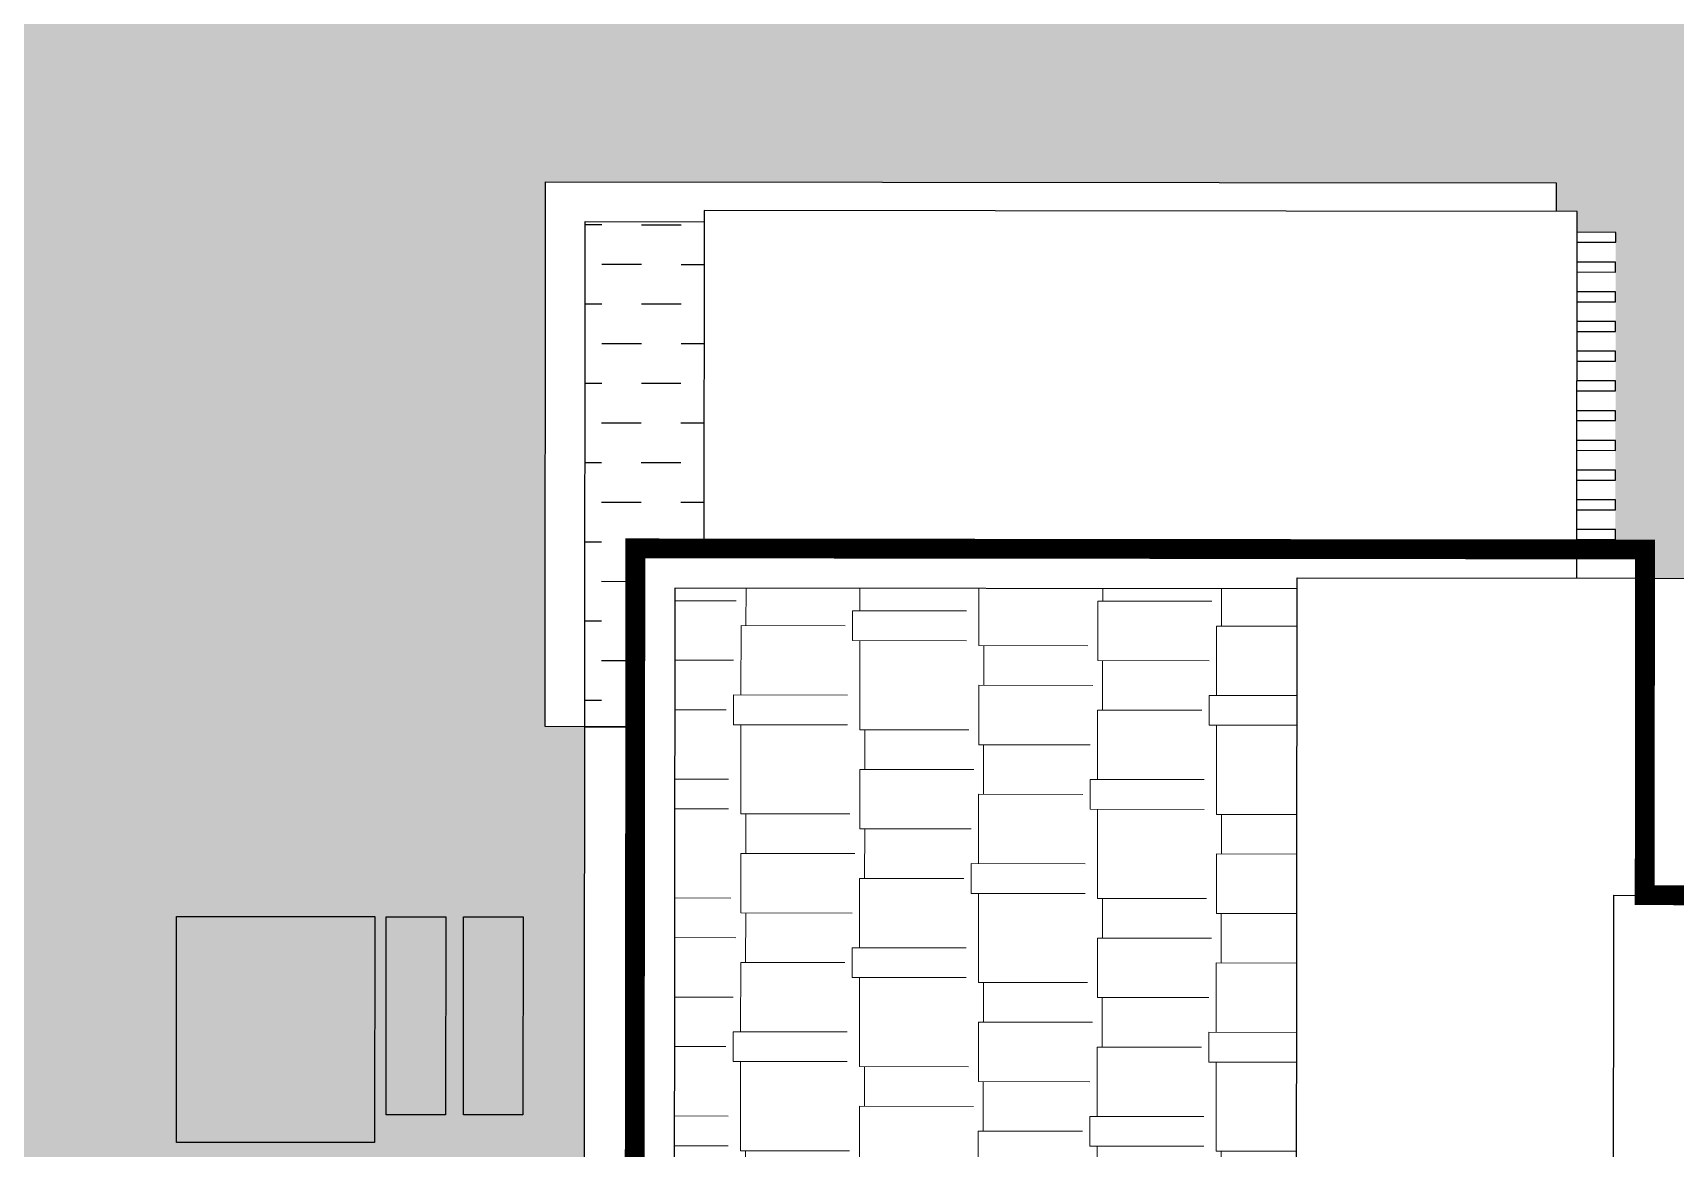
# Model space of a CAD drawing. Header units: millimetres. Extents: x -1030105 to 906887, y -616134 to 1220667.
# Drawn here: x -729133 to -720846, y -459020 to -453391 of the extents above; entities that cross this region are included whole.
import ezdxf

# ---------------------------------------------------------------- set-up
doc = ezdxf.new("R2010")
doc.units = ezdxf.units.MM
doc.header["$MEASUREMENT"] = 0
doc.linetypes.add('HIDDEN', pattern=[9.525, 6.35, -3.175])
doc.layers.get('Defpoints').update_dxf_attribs({"color": 1})
doc.layers.add('+ toa do mong', color=7, linetype='Continuous', true_color=0xfa1a05)
for name, color, linetype, lineweight in [('240930  KHU B- TMB gời inno$0$1. I-FURN', 252, 'Continuous', 18), ('240930  KHU B- TMB gời inno$0$A-WALL', 1, 'Continuous', 30), ('GFA', 6, 'Continuous', 0), ('HATCH', 8, 'Continuous', 5)]:
    doc.layers.add(name, color=color, linetype=linetype, lineweight=lineweight)
for name, color, linetype in [('240930  KHU B- TMB gời inno$0$DA-WALL-LOW', 1, 'Continuous'), ('240930  KHU B- TMB gời inno$0$XREF_LBC_ZONE B_BEACH VILLA 22 11 11$0$DA-FLOR-PATT', 251, 'Continuous'), ('DA-LANS-TREE', 7, 'Continuous')]:
    doc.layers.add(name, color=color, linetype=linetype)
doc.layers.add('TMB-KHU B-XREF$0$GRASS', color=95, linetype='Continuous', lineweight=0, transparency=0.6)

# ---------------------------------------------------------------- blocks, each defined once
blk = doc.blocks.new('240930  KHU B- TMB gời inno$0$sdwsedwe')
at = {"layer": 'GFA', "true_color": 0x8c7854}
h = blk.add_hatch(dxfattribs=at)
h.set_pattern_fill('DOLMIT', color=35, scale=0.463266, angle=180)
h.set_pattern_definition([(180, (-258403.98927, -65107.98811), (4e-17, -0.115816588506), []), (225, (-258403.98927, -65107.9881), (0.23163317662, -0.23163317662), [0.1637893902, -0.32757878043])])
edge = h.paths.add_edge_path()
edge.add_line((44679.3, -221718.7), (54301.8, -221718.7))
edge.add_line((54301.8, -221718.7), (54301.8, -217218.7))
edge.add_line((54301.8, -217218.7), (56645.6, -217218.7))
edge.add_line((56645.6, -217218.7), (56645.6, -218160.7))
edge.add_line((56645.6, -218160.7), (60945.6, -218160.7))
edge.add_line((60945.6, -218160.7), (60945.6, -221518.7))
edge.add_line((60945.6, -221518.7), (57845.6, -221518.7))
edge.add_line((57845.6, -221518.7), (57845.6, -224918.7))
edge.add_line((57845.6, -224918.7), (44679.3, -224918.7))
edge.add_line((44679.3, -224918.7), (44679.3, -221718.7))
blk = doc.blocks.new('240930  KHU B- TMB gời inno$0$MANSION ROOF PLAN')
at = {"color": 0}
blk.add_blockref('240930  KHU B- TMB gời inno$0$sdwsedwe', (-58302.9, 203026.7), dxfattribs=at)
blk = doc.blocks.new('240930  KHU B- TMB gời inno$0$sdfdfedfre r')
at = {"color": 252}
blk.add_wipeout([(19993.0741, -1639.2517), (20007.3321, -1639.2517), (20007.3321, -1644.7517), (20005.2741, -1644.7517), (20005.2741, -1658.868), (20006.4741, -1658.868), (20006.4741, -1666.468), (20005.2741, -1666.4681), (20005.2741, -1684.2681), (20005.4741, -1684.2681), (20005.4741, -1687.018), (20000.3741, -1687.018), (20000.3741, -1684.268), (20000.2739, -1684.268), (20000.2739, -1686.768), (20000.0741, -1686.768), (20000.0741, -1680.8676), (19998.0741, -1680.8676), (19998.0741, -1681.3991), (19998.5741, -1681.3991), (19998.5741, -1681.8991), (19995.5741, -1681.8991), (19995.5741, -1682.168), (19992.7741, -1682.168), (19992.774, -1679.9673), (19992.5743, -1679.9673), (19992.5741, -1658.868), (19993.0741, -1658.868)], dxfattribs=at).dxf.layer = '240930  KHU B- TMB gời inno$0$A-WALL'
at = {"layer": '240930  KHU B- TMB gời inno$0$XREF_LBC_ZONE B_BEACH VILLA 22 11 11$0$DA-FLOR-PATT'}
h = blk.add_hatch(dxfattribs=at)
h.set_pattern_fill('DASH', color=153, scale=1.6)
h.set_pattern_definition([(360, (20056.98209, -1919.272), (0.2, 0.2), [0.2, -0.2])])
h.paths.add_polyline_path([(20002.5741, -1684.818), (20002.5741, -1686.018), (20001.3741, -1686.018), (20001.3741, -1684.818)], flags=16)
h.paths.add_polyline_path([(20005.2741, -1684.268), (20005.2741, -1686.818), (20000.5741, -1686.818), (20000.5741, -1684.268)])
at = {"layer": '240930  KHU B- TMB gời inno$0$1. I-FURN'}
blk.add_lwpolyline([(20005.2741, -1681.768), (20005.2741, -1684.268), (20000.1741, -1684.268), (20000.1741, -1681.768)], close=True, dxfattribs=at)
at = {"layer": '240930  KHU B- TMB gời inno$0$DA-WALL-LOW', "color": 252}
for points in [[(20002.0239, -1659.8678), (20002.0239, -1658.868), (20006.4741, -1658.868), (20006.4741, -1666.468), (20005.2741, -1666.468), (20005.2741, -1684.268), (20000.1741, -1684.268), (20000.1741, -1681.768), (20000.0741, -1681.768), (20000.0741, -1679.9672)], [(20000.1741, -1682.218), (20000.0741, -1682.218), (20000.0741, -1682.268), (20000.1741, -1682.268)], [(20000.1741, -1682.368), (20000.0741, -1682.368), (20000.0741, -1682.418), (20000.1741, -1682.418)], [(20000.1741, -1682.518), (20000.0741, -1682.518), (20000.0741, -1682.568), (20000.1741, -1682.568)], [(20000.1741, -1682.668), (20000.0741, -1682.668), (20000.0741, -1682.718), (20000.1741, -1682.718)], [(20000.1741, -1682.818), (20000.0741, -1682.818), (20000.0741, -1682.868), (20000.1741, -1682.868)], [(20000.1741, -1682.968), (20000.0741, -1682.968), (20000.0741, -1683.018), (20000.1741, -1683.018)], [(20000.1741, -1683.118), (20000.0741, -1683.118), (20000.0741, -1683.168), (20000.1741, -1683.168)], [(20000.1741, -1683.268), (20000.0741, -1683.268), (20000.0741, -1683.318), (20000.1741, -1683.318)], [(20000.1741, -1683.418), (20000.0741, -1683.418), (20000.0741, -1683.468), (20000.1741, -1683.468)], [(20000.1741, -1683.568), (20000.0741, -1683.568), (20000.0741, -1683.618), (20000.1741, -1683.618)], [(20000.1741, -1683.718), (20000.0741, -1683.718), (20000.0741, -1683.768), (20000.1741, -1683.768)], [(20000.1741, -1683.868), (20000.0741, -1683.868), (20000.0741, -1683.918), (20000.1741, -1683.918)], [(20000.1741, -1684.018), (20000.0741, -1684.018), (20000.0741, -1684.068), (20000.1741, -1684.068)], [(20000.1741, -1684.168), (20000.0741, -1684.168), (20000.0741, -1684.218), (20000.1741, -1684.218)]]:
    blk.add_lwpolyline(points, dxfattribs=at)
for points in [[(20000.0741, -1684.318), (20000.0741, -1684.368), (20000.2741, -1684.368), (20000.2741, -1684.318)], [(20000.0741, -1684.468), (20000.0741, -1684.518), (20000.2741, -1684.518), (20000.2741, -1684.468)], [(20000.0741, -1684.618), (20000.0741, -1684.668), (20000.2741, -1684.668), (20000.2741, -1684.618)], [(20000.0741, -1684.768), (20000.0741, -1684.818), (20000.2741, -1684.818), (20000.2741, -1684.768)], [(20000.0741, -1684.918), (20000.0741, -1684.968), (20000.2741, -1684.968), (20000.2741, -1684.918)], [(20000.0741, -1685.068), (20000.0741, -1685.118), (20000.2741, -1685.118), (20000.2741, -1685.068)], [(20000.0741, -1685.218), (20000.0741, -1685.268), (20000.2741, -1685.268), (20000.2741, -1685.218)], [(20000.0741, -1685.368), (20000.0741, -1685.418), (20000.2741, -1685.418), (20000.2741, -1685.368)], [(20000.0741, -1685.518), (20000.0741, -1685.568), (20000.2741, -1685.568), (20000.2741, -1685.518)], [(20000.0741, -1685.668), (20000.0741, -1685.718), (20000.2741, -1685.718), (20000.2741, -1685.668)], [(20000.0741, -1685.818), (20000.0741, -1685.868), (20000.2741, -1685.868), (20000.2741, -1685.818)], [(20000.0741, -1685.968), (20000.0741, -1686.018), (20000.2741, -1686.018), (20000.2741, -1685.968)], [(20000.0741, -1686.118), (20000.0741, -1686.168), (20000.2741, -1686.168), (20000.2741, -1686.118)], [(20000.0741, -1686.268), (20000.0741, -1686.318), (20000.2741, -1686.318), (20000.2741, -1686.268)], [(20000.0741, -1686.418), (20000.0741, -1686.468), (20000.2741, -1686.468), (20000.2741, -1686.418)], [(20000.0741, -1686.568), (20000.0741, -1686.618), (20000.2741, -1686.618), (20000.2741, -1686.568)], [(20000.0741, -1686.718), (20000.0741, -1686.768), (20000.2741, -1686.768), (20000.2741, -1686.718)]]:
    blk.add_lwpolyline(points, close=True, dxfattribs=at)
at = {"layer": '240930  KHU B- TMB gời inno$0$XREF_LBC_ZONE B_BEACH VILLA 22 11 11$0$DA-FLOR-PATT'}
for points in [[(20007.3321, -1682.1681), (20007.3321, -1683.3081), (20006.3321, -1683.3081), (20006.3321, -1682.1681)], [(20005.8841, -1683.3081), (20005.5841, -1683.3081), (20005.5841, -1682.3081), (20005.8841, -1682.3081)], [(20006.2741, -1683.3081), (20005.9741, -1683.3081), (20005.9741, -1682.3081), (20006.2741, -1682.3081)], [(20005.4741, -1684.268), (20005.4741, -1687.018), (20000.3741, -1687.018), (20000.3741, -1684.268)], [(20005.2741, -1684.268), (20005.2741, -1686.818), (20000.5741, -1686.818), (20000.5741, -1684.268)], [(20002.5741, -1684.818), (20002.5741, -1686.018), (20001.3741, -1686.018), (20001.3741, -1684.818)], [(20002.3741, -1685.018), (20002.3741, -1685.818), (20001.5741, -1685.818), (20001.5741, -1685.018)]]:
    blk.add_lwpolyline(points, close=True, dxfattribs=at)
at = {"color": 2}
blk.add_wipeout([(19992.5742, -1683.423), (19996.2692, -1683.423), (19996.2692, -1685.023), (19999.9242, -1685.023), (19999.9242, -1685.168), (20000.2692, -1685.168), (20000.2692, -1686.873), (20004.6742, -1686.873), (20004.6742, -1685.168), (20005.0192, -1685.168), (20005.0192, -1669.923), (20006.4242, -1669.923), (20006.4242, -1662.113), (20000.2692, -1662.113), (20000.2692, -1664.468), (19999.1792, -1664.468), (19999.1792, -1663.313), (19992.5742, -1663.313)], dxfattribs=at).dxf.layer = 'Defpoints'
blk.add_wipeout([(20004.6742, -1686.873), (20004.6742, -1685.168), (20005.0192, -1685.168), (20005.0192, -1669.923), (20006.4242, -1669.923), (20006.4242, -1662.113), (20000.2692, -1662.113), (20000.2692, -1664.468), (19999.1792, -1664.468), (19999.1792, -1663.313), (19992.5742, -1663.313), (19992.5742, -1683.423), (19996.2692, -1683.423), (19996.2692, -1685.023), (19999.9242, -1685.023), (19999.9242, -1685.168), (20000.2692, -1685.168), (20000.2692, -1686.873)], dxfattribs=at).dxf.layer = 'HATCH'
at = {"layer": 'GFA', "true_color": 0xb75434}
h = blk.add_hatch(dxfattribs=at)
h.set_pattern_fill('AR-RSHKE', color=15, scale=0.05, angle=90)
h.set_pattern_definition([(90, (-36.3218, 7.37444), (-0.6, 1.275), [0.3, -0.25, 0.35, -0.15, 0.45, -0.2]), (90, (-36.3468, 7.67444), (-0.6, 1.275), [0.25, -0.95, 0.2, -0.3]), (90, (-36.2843, 8.27444), (-0.6, 1.275), [0.15, -1.55]), (180, (-36.3218, 7.37444), (-0.6, -0.425), [0.575, -1.825]), (180, (-36.3218, 7.67444), (-0.6, -0.425), [0.5625, -1.8375]), (180, (-36.3218, 7.92444), (-0.6, -0.425), [0.525, -1.875]), (180, (-36.2843, 8.27444), (-0.6, -0.425), [0.575, -1.825]), (180, (-36.2843, 8.42444), (-0.6, -0.425), [0.575, -1.825]), (180, (-36.3218, 8.87444), (-0.6, -0.425), [0.55, -1.85])])
h.paths.add_polyline_path([(20001.6792, -1684.968), (20004.8192, -1684.968), (20004.8192, -1664.668), (19992.7742, -1664.668), (19992.7742, -1673.113), (19993.4842, -1673.113), (19993.4842, -1669.828), (19997.6642, -1669.828), (19997.6642, -1673.113), (20001.6792, -1673.113)])
at = {"layer": '+ toa do mong', "linetype": 'HIDDEN', "ltscale": 100, "const_width": 0.1}
blk.add_lwpolyline([(19999.9242, -1685.023), (19999.9242, -1685.168), (20005.0192, -1685.168), (20005.0192, -1664.468), (19992.5742, -1664.468), (19992.5742, -1681.823), (19997.8692, -1681.823), (19997.8692, -1683.423), (19999.9242, -1683.423), (19999.9242, -1685.168)], dxfattribs=at)
at = {"color": 7}
for points in [[(20000.2692, -1685.023), (20000.2692, -1685.168), (20005.0192, -1685.168), (20005.0192, -1664.468), (19992.5742, -1664.468), (19992.5742, -1673.113)], [(20001.6792, -1684.968), (20004.8192, -1684.968), (20004.8192, -1664.668), (19992.7742, -1664.668), (19992.7742, -1673.113)]]:
    blk.add_lwpolyline(points, dxfattribs=at)
for points in [[(20001.6792, -1673.113), (20001.6792, -1685.023), (19996.2692, -1685.023), (19996.2692, -1683.423), (19992.5742, -1683.423), (19992.5742, -1673.113)], [(20004.6742, -1686.873), (20004.6742, -1685.168), (20000.2692, -1685.168), (20000.2692, -1686.873)]]:
    blk.add_lwpolyline(points, close=True, dxfattribs=at)
at = {"color": 252}
blk.add_lwpolyline([(20000.0792, -1674.713), (20000.0792, -1683.423), (19997.8692, -1683.423), (19997.8692, -1681.823), (19992.5742, -1681.823), (19992.5742, -1674.713)], close=True, dxfattribs=at)
blk = doc.blocks.new('240930  KHU B- TMB gời inno$0$A$C55f665a7')
at = {"color": 0, "xscale": 0.001000000000000005, "yscale": 0.001000000000000005, "zscale": 0.001000000000000005, "rotation": 90}
blk.add_blockref('240930  KHU B- TMB gời inno$0$MANSION ROOF PLAN', (279.7815, -82.1892), dxfattribs=at)
at = {"color": 0, "rotation": 179.9999999999999}
blk.add_blockref('240930  KHU B- TMB gời inno$0$sdfdfedfre r', (20296.3857, -1776.9544), dxfattribs=at)

msp = doc.modelspace()

# ---------------------------------------------------------------- hatches: boundary and pattern name
at = {"layer": 'TMB-KHU B-XREF$0$GRASS', "true_color": 0x3d6827}
h = msp.add_hatch(dxfattribs=at)
h.set_pattern_fill('CROSS', color=79, scale=2000, angle=-0.0605062)
h.set_pattern_definition([(359.939493816, (-1186721561.66, -431575606.1), (500.52773717, 499.47170523), [250, -750]), (89.939493816, (-1186721436.8, -431575731.24), (-499.47170523, 500.52773717), [250, -750])])
h.paths.add_polyline_path([(-532195.447, -504328.015), (-532160.438, -449322.924), (-565163.916, -449301.919), (-565166.564, -451809.425), (-598159.414, -451774.583), (-598156.774, -449274.584), (-631159.133, -449239.733), (-631161.773, -451739.731), (-664164.132, -451704.88), (-664161.492, -449204.881), (-697163.851, -449170.03), (-697166.491, -451670.028), (-730182.461, -451635.162), (-730237.884, -504117.412)])

# ---------------------------------------------------------------- next in the draw order: block references
at = {"extrusion": (2.64092e-09, -1.16997e-09, 1), "xscale": 1000, "yscale": 1000, "zscale": 1000, "rotation": 359.939493815354}
msp.add_blockref('240930  KHU B- TMB gời inno$0$A$C55f665a7', (-1017362.464, -363899.137, 200.73), dxfattribs=at)

# ---------------------------------------------------------------- next in the draw order: hatches: boundary and pattern name
at = {"layer": 'DA-LANS-TREE', "true_color": 0xc1a88b}
h = msp.add_hatch(dxfattribs=at)
h.set_pattern_fill('AR-B88', color=253, scale=100, angle=-0.0605062)
h.set_pattern_definition([(359.939493816, (-1186721561.66, -431575606.1), (0.84482555, 799.9995539), []), (89.939493816, (-1186721561.66, -431575606.1), (-399.15495141, 800.42196669), [800, -800])])
h.paths.add_polyline_path([(-730156.946, -451647.215), (-727156.948, -451650.523), (-715916.235, -451662.92), (-715910.118, -446116.406, -0.0066532), (-719421.339, -446148.423), (-723232.091, -446128.883, -0.41311472), (-735667.987, -433611.869), (-735662.842, -429868.441, 0.50333606), (-745974.06, -422198.58, 0.00282865), (-751125.985, -423785.138), (-753070.112, -424352.622, -0.14307268), (-754191.734, -424352.386), (-757683.111, -423331.67, 0.13521711), (-758745.296, -423315.074, -0.02977547), (-781014.365, -427682.149), (-780650.859, -430376.302), (-759150.872, -430400.012), (-737650.885, -430423.723), (-737732.116, -504081.698), (-730214.782, -504091.625)])

doc.saveas('drawing.dxf')
